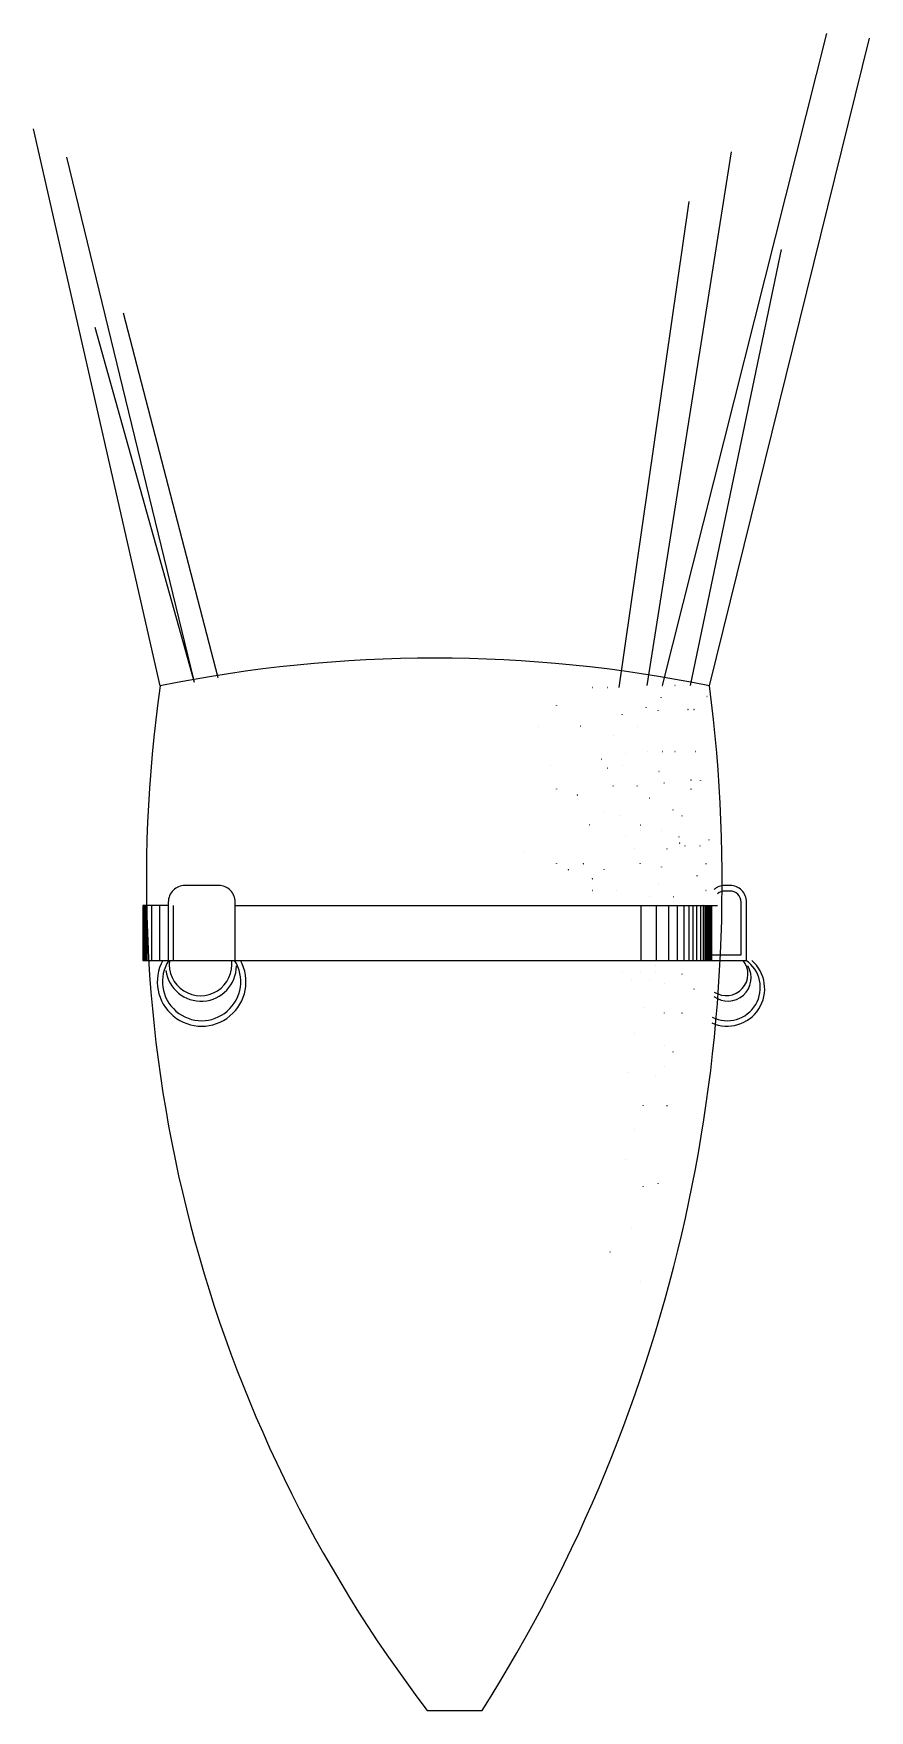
# Model space of a CAD drawing. Extents: x 1058 to 1210, y 913 to 1219.
import ezdxf

# ---------------------------------------------------------------- set-up
doc = ezdxf.new("R2010")
doc.units = 0
doc.header["$MEASUREMENT"] = 0
for name, color, linetype in [('3', 3, 'CONTINUOUS'), ('4', 4, 'CONTINUOUS'), ('7', 7, 'CONTINUOUS')]:
    doc.layers.add(name, color=color, linetype=linetype)

msp = doc.modelspace()

# ---------------------------------------------------------------- linework, layer by layer
at = {"layer": '3'}
for p, q in [((1172.2, 1099.82), (1202.08, 1218.6)), ((1180.74, 1099.78), (1209.85, 1217.74)), ((1080.74, 1099.78), (1057.67, 1201.25)), ((1086.85, 1100.95), (1063.71, 1196.08)), ((1169.39, 1099.83), (1184.71, 1197.05)), ((1164.29, 1099.49), (1177.02, 1187.98)), ((1177.25, 1099.83), (1193.82, 1179.29)), ((1091.31, 1101.27), (1074.06, 1167.64)), ((1087, 1100.41), (1068.89, 1165.05)), ((1077.68, 1059.78), (1077.68, 1049.78)), ((1077.81, 1059.78), (1077.81, 1049.78)), ((1078.06, 1059.78), (1078.06, 1049.78)), ((1078.31, 1059.78), (1078.31, 1049.78)), ((1079.14, 1059.78), (1079.14, 1049.78)), ((1080.63, 1059.78), (1080.63, 1049.78)), ((1083.1, 1059.78), (1083.1, 1049.78)), ((1168.22, 1059.78), (1168.22, 1049.78)), ((1171.03, 1059.78), (1171.03, 1049.78)), ((1173.26, 1059.78), (1173.26, 1049.78)), ((1174.82, 1059.78), (1174.82, 1049.78)), ((1176.08, 1059.78), (1176.08, 1049.78)), ((1176.96, 1059.78), (1176.96, 1049.78)), ((1177.71, 1059.78), (1177.71, 1049.78)), ((1178.34, 1059.78), (1178.34, 1049.78)), ((1179.1, 1059.78), (1179.1, 1049.78)), ((1179.6, 1059.78), (1179.6, 1049.78)), ((1179.85, 1059.78), (1179.85, 1049.78)), ((1180.11, 1059.78), (1180.11, 1049.78)), ((1180.23, 1059.78), (1180.23, 1049.78)), ((1180.36, 1059.78), (1180.36, 1049.78)), ((1180.48, 1059.78), (1180.48, 1049.78)), ((1180.74, 1059.78), (1180.74, 1049.78)), ((1180.86, 1059.78), (1180.86, 1049.78)), ((1181.11, 1059.78), (1181.11, 1049.78))]:
    msp.add_line(p, q, dxfattribs=at)
msp.add_lwpolyline([(1179.54, 1059.78), (1179.53, 1059.76), (1179.55, 1059.76), (1179.53, 1059.78)], dxfattribs=at)
for centre, radius, start, end in [((1183.96, 1044.62), 6.82, 245.4199, 49.1679), ((1183.96, 1044.81), 6.02, 242.848, 55.7096), ((1184.07, 1046.59), 4.23, 232.9833, 31.0019), ((1183.78, 1047.29), 3.94, 236.1688, 39.1764)]:
    msp.add_arc(centre, radius, start, end, dxfattribs=at)
at = {"layer": '4'}
msp.add_lwpolyline([(1129.34, 913.15), (1139.34, 913.15, 0.174642), (1180.74, 1099.78, 0.101098), (1080.74, 1099.78, 0.201427)], format="xyb", close=True, dxfattribs=at)
for points in [[(1169.4, 1099.84), (1169.38, 1099.82), (1169.41, 1099.82), (1169.38, 1099.83)], [(1169.4, 1099.84), (1169.38, 1099.82), (1169.41, 1099.82), (1169.38, 1099.83)], [(1172.21, 1099.84), (1172.2, 1099.82), (1172.22, 1099.82), (1172.2, 1099.83)], [(1172.21, 1099.84), (1172.2, 1099.82), (1172.22, 1099.82), (1172.2, 1099.83)], [(1174.44, 1099.84), (1174.43, 1099.82), (1174.45, 1099.82), (1174.43, 1099.83)], [(1174.44, 1099.84), (1174.43, 1099.82), (1174.45, 1099.82), (1174.43, 1099.83)], [(1175.99, 1099.84), (1175.98, 1099.82), (1176.01, 1099.82), (1175.98, 1099.83)], [(1175.99, 1099.84), (1175.98, 1099.82), (1176.01, 1099.82), (1175.98, 1099.83)], [(1175.99, 1099.84), (1175.98, 1099.82), (1176.01, 1099.82), (1175.98, 1099.83)], [(1177.25, 1099.84), (1177.24, 1099.82), (1177.27, 1099.82), (1177.24, 1099.83)], [(1159.4, 1099.5), (1159.38, 1099.48), (1159.41, 1099.48), (1159.38, 1099.5)], [(1162.12, 1099.5), (1162.1, 1099.48), (1162.13, 1099.48), (1162.1, 1099.5)], [(1164.3, 1099.5), (1164.28, 1099.48), (1164.31, 1099.48), (1164.28, 1099.5)], [(1171.92, 1097.7), (1171.9, 1097.68), (1171.93, 1097.68), (1171.9, 1097.7)], [(1180.28, 1097.84), (1180.26, 1097.82), (1180.29, 1097.82), (1180.26, 1097.83)], [(1152.86, 1096.24), (1152.85, 1096.22), (1152.87, 1096.22), (1152.85, 1096.24)], [(1164.84, 1094.61), (1164.82, 1094.59), (1164.85, 1094.59), (1164.83, 1094.6)], [(1169.19, 1095.88), (1169.18, 1095.86), (1169.21, 1095.86), (1169.18, 1095.88)], [(1171.37, 1095.34), (1171.36, 1095.32), (1171.38, 1095.32), (1171.36, 1095.34)], [(1176.82, 1095.52), (1176.8, 1095.5), (1176.83, 1095.5), (1176.8, 1095.51)], [(1177.91, 1095.52), (1177.89, 1095.5), (1177.92, 1095.5), (1177.89, 1095.51)], [(1149.59, 1092.43), (1149.58, 1092.41), (1149.61, 1092.41), (1149.58, 1092.43)], [(1157.22, 1092.43), (1157.2, 1092.41), (1157.23, 1092.41), (1157.2, 1092.43)], [(1163.21, 1090.8), (1163.19, 1090.78), (1163.22, 1090.78), (1163.19, 1090.8)], [(1167.56, 1092.43), (1167.55, 1092.41), (1167.57, 1092.41), (1167.55, 1092.43)], [(1165.38, 1087.53), (1165.37, 1087.51), (1165.4, 1087.51), (1165.37, 1087.53)], [(1169.4, 1087.84), (1169.38, 1087.82), (1169.41, 1087.82), (1169.38, 1087.83)], [(1169.4, 1087.84), (1169.38, 1087.82), (1169.41, 1087.82), (1169.38, 1087.83)], [(1169.4, 1087.84), (1169.38, 1087.82), (1169.41, 1087.82), (1169.38, 1087.83)], [(1169.4, 1087.84), (1169.38, 1087.82), (1169.41, 1087.82), (1169.38, 1087.83)], [(1169.4, 1087.84), (1169.38, 1087.82), (1169.41, 1087.82), (1169.38, 1087.83)], [(1169.4, 1087.84), (1169.38, 1087.82), (1169.41, 1087.82), (1169.38, 1087.83)], [(1172.21, 1087.84), (1172.2, 1087.82), (1172.22, 1087.82), (1172.2, 1087.83)], [(1174.44, 1087.84), (1174.43, 1087.82), (1174.45, 1087.82), (1174.43, 1087.83)], [(1174.44, 1087.84), (1174.43, 1087.82), (1174.45, 1087.82), (1174.43, 1087.83)], [(1174.44, 1087.84), (1174.43, 1087.82), (1174.45, 1087.82), (1174.43, 1087.83)], [(1178.14, 1087.84), (1178.12, 1087.82), (1178.15, 1087.82), (1178.12, 1087.83)], [(1151.77, 1085.36), (1151.76, 1085.34), (1151.78, 1085.34), (1151.76, 1085.35)], [(1161.03, 1086.44), (1161.01, 1086.42), (1161.04, 1086.42), (1161.01, 1086.44)], [(1162.12, 1084.81), (1162.1, 1084.79), (1162.13, 1084.79), (1162.1, 1084.81)], [(1164.84, 1085.36), (1164.82, 1085.34), (1164.85, 1085.34), (1164.83, 1085.35)], [(1163.21, 1081.55), (1163.19, 1081.53), (1163.22, 1081.53), (1163.19, 1081.55)], [(1167.56, 1081.55), (1167.55, 1081.53), (1167.57, 1081.53), (1167.55, 1081.55)], [(1171.53, 1084.2), (1171.52, 1084.18), (1171.54, 1084.18), (1171.52, 1084.2)], [(1171.53, 1084.2), (1171.52, 1084.18), (1171.54, 1084.18), (1171.52, 1084.2)], [(1171.53, 1084.2), (1171.52, 1084.18), (1171.54, 1084.18), (1171.52, 1084.2)], [(1172.46, 1082.09), (1172.45, 1082.07), (1172.47, 1082.07), (1172.45, 1082.09)], [(1177.36, 1082.64), (1177.35, 1082.62), (1177.37, 1082.62), (1177.35, 1082.63)], [(1179.07, 1082.58), (1179.06, 1082.56), (1179.08, 1082.56), (1179.06, 1082.58)], [(1152.86, 1081), (1152.85, 1080.98), (1152.87, 1080.98), (1152.85, 1081)], [(1156.67, 1079.92), (1156.66, 1079.89), (1156.68, 1079.89), (1156.66, 1079.91)], [(1169.82, 1079.33), (1169.81, 1079.31), (1169.84, 1079.31), (1169.81, 1079.33)], [(1177.36, 1081), (1177.35, 1080.98), (1177.37, 1080.98), (1177.35, 1081)], [(1161.57, 1076.65), (1161.56, 1076.63), (1161.58, 1076.63), (1161.56, 1076.65)], [(1164.3, 1076.11), (1164.28, 1076.09), (1164.31, 1076.09), (1164.28, 1076.1)], [(1174.1, 1077.19), (1174.08, 1077.17), (1174.11, 1077.17), (1174.08, 1077.19)], [(1175.73, 1076.11), (1175.71, 1076.09), (1175.74, 1076.09), (1175.71, 1076.1)], [(1158.85, 1074.47), (1158.84, 1074.45), (1158.86, 1074.45), (1158.84, 1074.47)], [(1165.38, 1072.3), (1165.37, 1072.28), (1165.4, 1072.28), (1165.37, 1072.3)], [(1168.11, 1073.39), (1168.09, 1073.37), (1168.12, 1073.37), (1168.09, 1073.38)], [(1168.21, 1074.42), (1168.19, 1074.4), (1168.22, 1074.4), (1168.19, 1074.42)], [(1171.92, 1073.39), (1171.9, 1073.37), (1171.93, 1073.37), (1171.9, 1073.38)], [(1175.18, 1072.3), (1175.17, 1072.28), (1175.2, 1072.28), (1175.17, 1072.3)], [(1147.05, 1069.37), (1147.04, 1069.35), (1147.06, 1069.35), (1147.04, 1069.37)], [(1167.02, 1070.12), (1167, 1070.1), (1167.03, 1070.1), (1167, 1070.12)], [(1173.01, 1070.12), (1172.99, 1070.1), (1173.02, 1070.1), (1172.99, 1070.12)], [(1175.29, 1071.16), (1175.27, 1071.14), (1175.3, 1071.14), (1175.27, 1071.15)], [(1175.29, 1071.16), (1175.27, 1071.14), (1175.3, 1071.14), (1175.27, 1071.15)], [(1176.27, 1070.67), (1176.26, 1070.64), (1176.29, 1070.64), (1176.26, 1070.66)], [(1179, 1070.67), (1178.98, 1070.64), (1179.01, 1070.64), (1178.98, 1070.66)], [(1180.63, 1071.75), (1180.61, 1071.73), (1180.64, 1071.73), (1180.61, 1071.75)], [(1152.86, 1067.4), (1152.85, 1067.38), (1152.87, 1067.38), (1152.85, 1067.4)], [(1155.04, 1066.31), (1155.02, 1066.29), (1155.05, 1066.29), (1155.02, 1066.31)], [(1157.76, 1067.4), (1157.75, 1067.38), (1157.77, 1067.38), (1157.75, 1067.4)], [(1161.57, 1066.31), (1161.56, 1066.29), (1161.58, 1066.29), (1161.56, 1066.31)], [(1168.11, 1067.4), (1168.09, 1067.38), (1168.12, 1067.38), (1168.09, 1067.4)], [(1171.99, 1066.8), (1171.98, 1066.78), (1172, 1066.78), (1171.98, 1066.8)], [(1180.09, 1067.4), (1180.07, 1067.38), (1180.1, 1067.38), (1180.07, 1067.4)], [(1159.4, 1064.68), (1159.38, 1064.66), (1159.41, 1064.66), (1159.38, 1064.68)], [(1171.37, 1063.59), (1171.36, 1063.57), (1171.38, 1063.57), (1171.36, 1063.59)], [(1178.45, 1065.22), (1178.44, 1065.2), (1178.46, 1065.2), (1178.44, 1065.22)], [(1159.4, 1062.5), (1159.38, 1062.48), (1159.41, 1062.48), (1159.38, 1062.5)], [(1163.75, 1062.5), (1163.74, 1062.48), (1163.76, 1062.48), (1163.74, 1062.5)], [(1169.81, 1061.36), (1169.8, 1061.34), (1169.83, 1061.34), (1169.8, 1061.36)], [(1174.18, 1061.38), (1174.16, 1061.35), (1174.19, 1061.35), (1174.17, 1061.37)], [(1174.2, 1061.36), (1174.18, 1061.34), (1174.21, 1061.34), (1174.18, 1061.36)], [(1180.09, 1062.5), (1180.07, 1062.48), (1180.1, 1062.48), (1180.07, 1062.5)], [(1164.84, 1047.81), (1164.82, 1047.79), (1164.85, 1047.79), (1164.83, 1047.81)], [(1168.11, 1047.81), (1168.09, 1047.79), (1168.12, 1047.79), (1168.09, 1047.81)], [(1170.83, 1048.9), (1170.81, 1048.88), (1170.84, 1048.88), (1170.81, 1048.9)], [(1170.83, 1047.81), (1170.81, 1047.79), (1170.84, 1047.79), (1170.81, 1047.81)], [(1166.47, 1046.18), (1166.46, 1046.16), (1166.48, 1046.16), (1166.46, 1046.18)], [(1169.74, 1046.18), (1169.72, 1046.16), (1169.75, 1046.16), (1169.73, 1046.18)], [(1172.46, 1045.64), (1172.45, 1045.62), (1172.47, 1045.62), (1172.45, 1045.63)], [(1175.73, 1047.27), (1175.71, 1047.25), (1175.74, 1047.25), (1175.71, 1047.27)], [(1177.91, 1044.55), (1177.89, 1044.53), (1177.92, 1044.53), (1177.89, 1044.55)], [(1168.65, 1041.28), (1168.64, 1041.26), (1168.66, 1041.26), (1168.64, 1041.28)], [(1172.46, 1040.2), (1172.45, 1040.17), (1172.47, 1040.17), (1172.45, 1040.19)], [(1175.73, 1040.2), (1175.71, 1040.17), (1175.74, 1040.17), (1175.71, 1040.19)], [(1167.02, 1036.39), (1167, 1036.37), (1167.03, 1036.37), (1167, 1036.38)], [(1172.46, 1034.21), (1172.45, 1034.19), (1172.47, 1034.19), (1172.45, 1034.21)], [(1174.1, 1033.12), (1174.08, 1033.1), (1174.11, 1033.1), (1174.08, 1033.12)], [(1172.46, 1030.4), (1172.45, 1030.38), (1172.47, 1030.38), (1172.45, 1030.4)], [(1165.93, 1029.31), (1165.91, 1029.29), (1165.94, 1029.29), (1165.91, 1029.31)], [(1170.83, 1028.77), (1170.81, 1028.75), (1170.84, 1028.75), (1170.81, 1028.77)], [(1168.65, 1023.33), (1168.64, 1023.31), (1168.66, 1023.31), (1168.64, 1023.33)], [(1173.01, 1023.33), (1172.99, 1023.31), (1173.02, 1023.31), (1172.99, 1023.33)], [(1167.02, 1018.98), (1167, 1018.95), (1167.03, 1018.95), (1167, 1018.97)], [(1165.38, 1013.53), (1165.37, 1013.51), (1165.4, 1013.51), (1165.37, 1013.53)], [(1168.65, 1008.64), (1168.64, 1008.62), (1168.66, 1008.62), (1168.64, 1008.63)], [(1171.37, 1009.18), (1171.36, 1009.16), (1171.38, 1009.16), (1171.36, 1009.18)], [(1166.47, 1001.02), (1166.46, 1001), (1166.48, 1001), (1166.46, 1001.02)], [(1162.66, 996.67), (1162.65, 996.65), (1162.67, 996.65), (1162.65, 996.66)], [(1168.11, 991.23), (1168.09, 991.21), (1168.12, 991.21), (1168.09, 991.22)]]:
    msp.add_lwpolyline(points, dxfattribs=at)
at = {"layer": '7'}
msp.add_line((1094.39, 1059.78), (1182.18, 1059.78), dxfattribs=at)
msp.add_lwpolyline([(1082.21, 1060.41), (1082.21, 1049.78), (1094.39, 1049.78), (1094.39, 1060.41, 0.414214), (1091.39, 1063.41), (1085.21, 1063.41, 0.414214)], format="xyb", close=True, dxfattribs=at)
for points in [[(1180.51, 1049.78), (1187.48, 1049.78), (1187.48, 1060.41, 0.414214), (1184.48, 1063.41), (1183.51, 1063.41, 0.182476), (1181.53, 1062.66)], [(1180.51, 1050.78), (1186.48, 1050.78), (1186.48, 1060.41, 0.414214), (1184.48, 1062.41), (1183.51, 1062.41, 0.182476), (1182.19, 1061.91, 0.182476)]]:
    msp.add_lwpolyline(points, format="xyb", dxfattribs=at)
msp.add_lwpolyline([(1082.21, 1059.78), (1077.56, 1059.78), (1077.56, 1049.78), (1181.59, 1049.78)], dxfattribs=at)
for centre, radius, start, end in [((1088.27, 1045.87), 8.08, 151.0558, 28.9442), ((1088.27, 1045.92), 7.13, 147.2504, 32.7496), ((1088.16, 1048.8), 6.45, 187.4495, 359.7563), ((1088.08, 1049.06), 5.71, 172.6989, 7.3011)]:
    msp.add_arc(centre, radius, start, end, dxfattribs=at)

doc.saveas('drawing.dxf')
